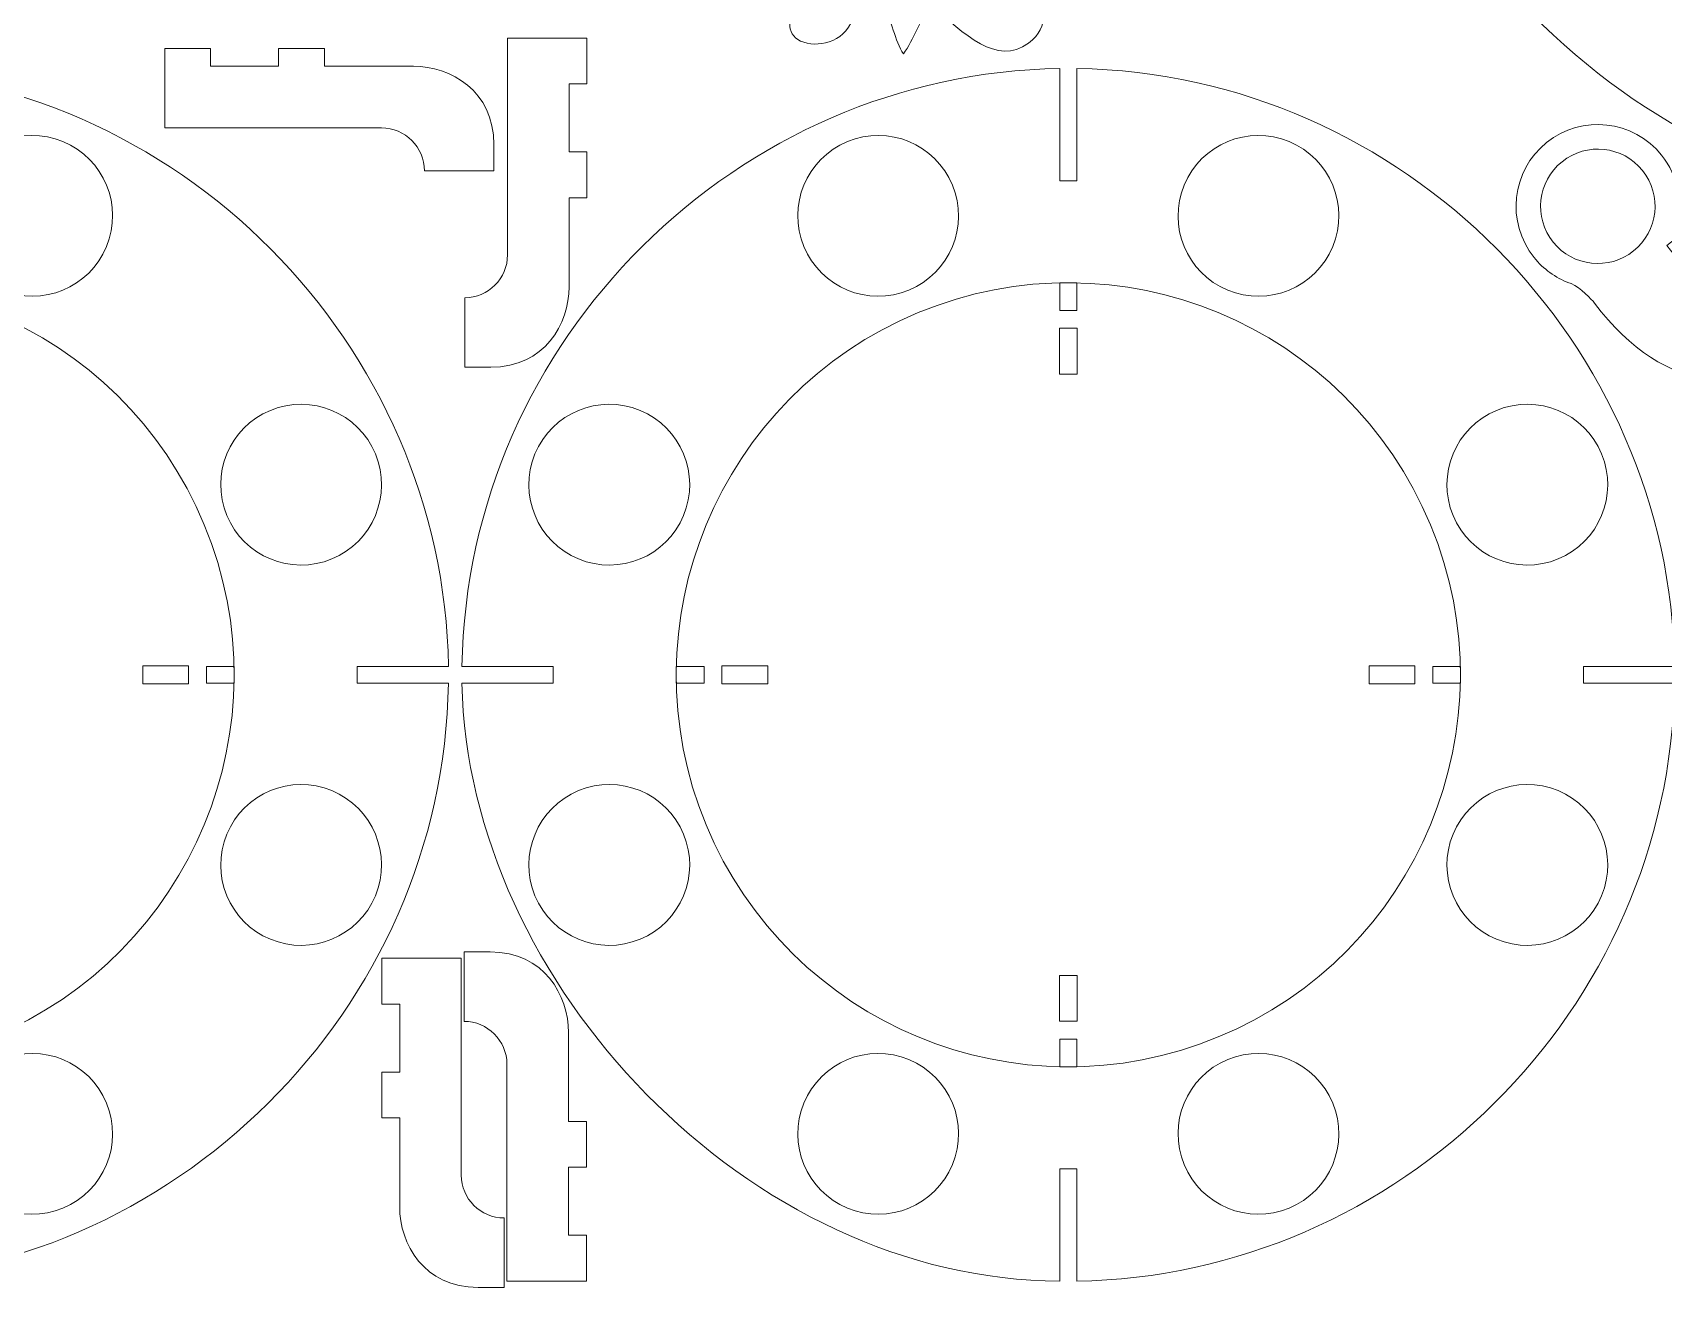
# Model space of a CAD drawing. Header units: centimetres. Extents: x -157 to -41, y -54 to 49.
# Drawn here: x -128.88 to -93.25, y -13.52 to 13.9 of the extents above; entities that cross this region are included whole.
import ezdxf

# ---------------------------------------------------------------- set-up
doc = ezdxf.new("R2010")
doc.units = ezdxf.units.CM
doc.header["$MEASUREMENT"] = 0
doc.layers.add('layer 1', color=7, linetype='Continuous')

msp = doc.modelspace()

# ---------------------------------------------------------------- linework, layer by layer
at = {"layer": 'layer 1', "color": 250, "lineweight": 9}
for points in [[(-126.47564, -0.32541), (-125.47566, -0.32541), (-125.47566, 0.06457), (-126.47564, 0.06457), (-126.47564, -0.32541)], [(-113.82318, -0.32541), (-112.8232, -0.32541), (-112.8232, 0.06457), (-113.82318, 0.06457), (-113.82318, -0.32541)], [(-99.6822, -0.32541), (-98.68222, -0.32541), (-98.68222, 0.06457), (-99.6822, 0.06457), (-99.6822, -0.32541)]]:
    msp.add_lwpolyline(points, close=True, dxfattribs=at)
for points, knots in [([(-87.09066, 36.71948), (-87.09066, 36.71948), (-87.09066, 34.26452), (-87.09066, 34.26452), (-87.09066, 34.26452), (-87.09066, 34.26452), (-86.72065, 34.26452), (-86.72065, 34.26452), (-86.72065, 34.26452), (-86.72065, 34.26452), (-86.72065, 36.71883), (-86.72065, 36.71883), (-86.72065, 36.71883), (-79.56854, 36.60933), (-73.75759, 30.67832), (-73.65705, 23.65587), (-73.65705, 23.65587), (-73.65705, 23.65587), (-75.64841, 23.65587), (-75.64841, 23.65587), (-75.64841, 23.65587), (-75.64841, 23.65587), (-75.64841, 23.28587), (-75.64841, 23.28587), (-75.64841, 23.28587), (-75.64841, 23.28587), (-73.6577, 23.28587), (-73.6577, 23.28587), (-73.6577, 23.28587), (-73.7672, 16.13413), (-79.69826, 10.32241), (-86.72066, 10.22226), (-86.72066, 10.22226), (-86.72066, 10.22226), (-86.72066, 12.67722), (-86.72066, 12.67722), (-86.72066, 12.67722), (-86.72066, 12.67722), (-87.09066, 12.67722), (-87.09066, 12.67722), (-87.09066, 12.67722), (-87.09066, 12.67722), (-87.09066, 10.22291), (-87.09066, 10.22291), (-87.09066, 10.22291), (-93.87503, 10.23972), (-100.02783, 16.72707), (-100.15427, 23.28587), (-100.15427, 23.28587), (-100.15427, 23.28587), (-98.16291, 23.28587), (-98.16291, 23.28587), (-98.16291, 23.28587), (-98.16291, 23.28587), (-98.16291, 23.65587), (-98.16291, 23.65587), (-98.16291, 23.65587), (-98.16291, 23.65587), (-100.15362, 23.65587), (-100.15362, 23.65587), (-100.15362, 23.65587), (-100.04407, 30.80987), (-94.11743, 36.61888), (-87.09066, 36.71948)], [0, 0, 0, 0, 0.05882353, 0.05882353, 0.05882353, 0.05882353, 0.11764706, 0.11764706, 0.11764706, 0.11764706, 0.17647059, 0.17647059, 0.17647059, 0.17647059, 0.23529412, 0.23529412, 0.23529412, 0.23529412, 0.29411765, 0.29411765, 0.29411765, 0.29411765, 0.35294118, 0.35294118, 0.35294118, 0.35294118, 0.41176471, 0.41176471, 0.41176471, 0.41176471, 0.47058824, 0.47058824, 0.47058824, 0.47058824, 0.52941176, 0.52941176, 0.52941176, 0.52941176, 0.58823529, 0.58823529, 0.58823529, 0.58823529, 0.64705882, 0.64705882, 0.64705882, 0.64705882, 0.70588235, 0.70588235, 0.70588235, 0.70588235, 0.76470588, 0.76470588, 0.76470588, 0.76470588, 0.82352941, 0.82352941, 0.82352941, 0.82352941, 0.88235294, 0.88235294, 0.88235294, 0.88235294, 1, 1, 1, 1]), ([(-90.18371, 31.38478), (-85.81372, 33.19489), (-80.80187, 31.1189), (-78.99175, 26.74892), (-78.99175, 26.74892), (-77.18164, 22.37893), (-79.25763, 17.36708), (-83.62761, 15.55696), (-83.62761, 15.55696), (-87.9976, 13.74685), (-93.00945, 15.82284), (-94.81957, 20.19282), (-94.81957, 20.19282), (-96.62968, 24.56281), (-94.55369, 29.57466), (-90.18371, 31.38478)], [0, 0, 0, 0, 0.2, 0.2, 0.2, 0.2, 0.4, 0.4, 0.4, 0.4, 0.6, 0.6, 0.6, 0.6, 1, 1, 1, 1]), ([(-101.80788, 16.16939), (-103.31834, 14.45494), (-104.94768, 14.34762), (-106.88786, 14.83521), (-106.88786, 14.83521), (-106.8138, 14.53317), (-106.62223, 14.03923), (-107.12478, 13.67207), (-107.12478, 13.67207), (-107.81479, 13.1679), (-108.52648, 13.8635), (-109.2596, 14.51794), (-109.2596, 14.51794), (-109.46096, 14.20913), (-109.65232, 13.74419), (-109.85373, 13.43539), (-109.85373, 13.43539), (-110.0602, 13.71735), (-110.08005, 14.20832), (-110.34716, 14.43738), (-110.34716, 14.43738), (-110.53508, 14.43742), (-110.72305, 14.43742), (-110.91107, 14.43738), (-110.91107, 14.43738), (-111.00709, 13.76121), (-111.55872, 13.5904), (-111.95834, 13.67207), (-111.95834, 13.67207), (-112.40106, 13.76257), (-112.40958, 14.15199), (-112.24028, 14.43738), (-112.24028, 14.43738), (-112.73432, 14.9141), (-113.00968, 15.36061), (-112.80419, 15.51486), (-112.80419, 15.51486), (-112.69149, 15.54139), (-112.57881, 15.41681), (-112.46618, 15.52394), (-112.46618, 15.52394), (-113.10925, 16.26076), (-113.0487, 17.00174), (-112.66795, 17.09038), (-112.66795, 17.09038), (-112.53842, 17.1205), (-112.42799, 17.05286), (-112.28461, 16.85363), (-112.28461, 16.85363), (-112.42625, 17.53552), (-112.49154, 17.89884), (-112.00213, 17.51849), (-112.00213, 17.51849), (-111.92587, 17.95718), (-111.8032, 18.25016), (-111.4574, 17.84083), (-111.4574, 17.84083), (-111.16538, 18.12679), (-110.89844, 18.22005), (-110.7008, 17.78041), (-110.7008, 17.78041), (-110.37543, 18.1414), (-109.93659, 18.3428), (-109.24813, 18.19342), (-109.24813, 18.19342), (-109.50829, 19.09651), (-109.31741, 19.50651), (-108.58233, 19.32166), (-108.58233, 19.32166), (-109.92198, 21.28931), (-109.67356, 22.85071), (-108.70341, 24.22747), (-108.70341, 24.22747), (-110.19544, 24.70362), (-111.56929, 25.23467), (-111.54822, 26.41345), (-111.54822, 26.41345), (-111.50246, 27.29701), (-110.75825, 27.07452), (-110.05517, 26.91714), (-110.05517, 26.91714), (-109.49652, 27.97617), (-108.68281, 28.11052), (-107.6946, 27.61222), (-107.6946, 27.61222), (-106.95805, 28.49512), (-106.14768, 27.97469), (-105.30375, 26.81641), (-105.30375, 26.81641), (-105.16557, 27.41383), (-104.8221, 27.48264), (-104.40593, 26.91714), (-104.40593, 26.91714), (-103.73046, 25.99923), (-102.86204, 25.21807), (-101.80325, 24.59015), (-101.80325, 24.59015), (-101.80325, 24.59015), (-101.8037, 23.7726), (-101.8037, 23.7726), (-101.8037, 23.7726), (-101.8037, 23.7726), (-101.41715, 23.7726), (-101.41715, 23.7726), (-101.41715, 23.7726), (-101.41715, 23.7726), (-101.41715, 23.0726), (-101.41715, 23.0726), (-101.41715, 23.0726), (-101.41715, 23.0726), (-101.80408, 23.0726), (-101.80408, 23.0726), (-101.80408, 23.0726), (-101.80408, 23.0726), (-101.80526, 20.93215), (-101.80526, 20.93215), (-101.80526, 20.93215), (-101.80526, 20.93215), (-101.41715, 20.93215), (-101.41715, 20.93215), (-101.41715, 20.93215), (-101.41715, 20.93215), (-101.41715, 19.93215), (-101.41715, 19.93215), (-101.41715, 19.93215), (-101.41715, 19.93215), (-101.80581, 19.93215), (-101.80581, 19.93215), (-101.80581, 19.93215), (-101.80581, 19.93215), (-101.80701, 17.7552), (-101.80701, 17.7552), (-101.80701, 17.7552), (-101.80701, 17.7552), (-101.41715, 17.7552), (-101.41715, 17.7552), (-101.41715, 17.7552), (-101.41715, 17.7552), (-101.41715, 17.0552), (-101.41715, 17.0552), (-101.41715, 17.0552), (-101.41715, 17.0552), (-101.80739, 17.0552), (-101.80739, 17.0552), (-101.80739, 17.0552), (-101.80739, 17.0552), (-101.80788, 16.16939), (-101.80788, 16.16939)], [0, 0, 0, 0, 0.02631579, 0.02631579, 0.02631579, 0.02631579, 0.05263158, 0.05263158, 0.05263158, 0.05263158, 0.07894737, 0.07894737, 0.07894737, 0.07894737, 0.10526316, 0.10526316, 0.10526316, 0.10526316, 0.13157895, 0.13157895, 0.13157895, 0.13157895, 0.15789474, 0.15789474, 0.15789474, 0.15789474, 0.18421053, 0.18421053, 0.18421053, 0.18421053, 0.21052632, 0.21052632, 0.21052632, 0.21052632, 0.23684211, 0.23684211, 0.23684211, 0.23684211, 0.26315789, 0.26315789, 0.26315789, 0.26315789, 0.28947368, 0.28947368, 0.28947368, 0.28947368, 0.31578947, 0.31578947, 0.31578947, 0.31578947, 0.34210526, 0.34210526, 0.34210526, 0.34210526, 0.36842105, 0.36842105, 0.36842105, 0.36842105, 0.39473684, 0.39473684, 0.39473684, 0.39473684, 0.42105263, 0.42105263, 0.42105263, 0.42105263, 0.44736842, 0.44736842, 0.44736842, 0.44736842, 0.47368421, 0.47368421, 0.47368421, 0.47368421, 0.5, 0.5, 0.5, 0.5, 0.52631579, 0.52631579, 0.52631579, 0.52631579, 0.55263158, 0.55263158, 0.55263158, 0.55263158, 0.57894737, 0.57894737, 0.57894737, 0.57894737, 0.60526316, 0.60526316, 0.60526316, 0.60526316, 0.63157895, 0.63157895, 0.63157895, 0.63157895, 0.65789474, 0.65789474, 0.65789474, 0.65789474, 0.68421053, 0.68421053, 0.68421053, 0.68421053, 0.71052632, 0.71052632, 0.71052632, 0.71052632, 0.73684211, 0.73684211, 0.73684211, 0.73684211, 0.76315789, 0.76315789, 0.76315789, 0.76315789, 0.78947368, 0.78947368, 0.78947368, 0.78947368, 0.81578947, 0.81578947, 0.81578947, 0.81578947, 0.84210526, 0.84210526, 0.84210526, 0.84210526, 0.86842105, 0.86842105, 0.86842105, 0.86842105, 0.89473684, 0.89473684, 0.89473684, 0.89473684, 0.92105263, 0.92105263, 0.92105263, 0.92105263, 0.94736842, 0.94736842, 0.94736842, 0.94736842, 1, 1, 1, 1]), ([(-120.56518, 13.16706), (-120.56518, 13.16706), (-122.50974, 13.16706), (-122.50974, 13.16706), (-122.50974, 13.16706), (-122.50974, 13.16706), (-122.50974, 13.55706), (-122.50974, 13.55706), (-122.50974, 13.55706), (-122.50974, 13.55706), (-123.50974, 13.55706), (-123.50974, 13.55706), (-123.50974, 13.55706), (-123.50974, 13.55706), (-123.50974, 13.16706), (-123.50974, 13.16706), (-123.50974, 13.16706), (-123.50974, 13.16706), (-124.99698, 13.16706), (-124.99698, 13.16706), (-124.99698, 13.16706), (-124.99698, 13.16706), (-124.99698, 13.55706), (-124.99698, 13.55706), (-124.99698, 13.55706), (-124.99698, 13.55706), (-125.99698, 13.55706), (-125.99698, 13.55706), (-125.99698, 13.55706), (-125.99698, 13.55706), (-125.99698, 13.16706), (-125.99698, 13.16706), (-125.99698, 13.16706), (-125.99698, 13.16706), (-125.99698, 11.82116), (-125.99698, 11.82116), (-125.99698, 11.82116), (-125.99698, 11.82116), (-121.25939, 11.82116), (-121.25939, 11.82116), (-121.25939, 11.82116), (-120.74419, 11.82116), (-120.32265, 11.39965), (-120.32265, 10.88442), (-120.32265, 10.88442), (-120.32265, 10.88442), (-119.94666, 10.88442), (-119.94666, 10.88442), (-119.94666, 10.88442), (-119.94666, 10.88442), (-118.80534, 10.88442), (-118.80534, 10.88442), (-118.80534, 10.88442), (-118.80534, 10.88442), (-118.80534, 11.45508), (-118.80534, 11.45508), (-118.80534, 11.45508), (-118.80534, 12.63553), (-119.75321, 13.16706), (-120.56518, 13.16706)], [0, 0, 0, 0, 0.0625, 0.0625, 0.0625, 0.0625, 0.125, 0.125, 0.125, 0.125, 0.1875, 0.1875, 0.1875, 0.1875, 0.25, 0.25, 0.25, 0.25, 0.3125, 0.3125, 0.3125, 0.3125, 0.375, 0.375, 0.375, 0.375, 0.4375, 0.4375, 0.4375, 0.4375, 0.5, 0.5, 0.5, 0.5, 0.5625, 0.5625, 0.5625, 0.5625, 0.625, 0.625, 0.625, 0.625, 0.6875, 0.6875, 0.6875, 0.6875, 0.75, 0.75, 0.75, 0.75, 0.8125, 0.8125, 0.8125, 0.8125, 0.875, 0.875, 0.875, 0.875, 1, 1, 1, 1]), ([(-117.16098, 8.3504), (-117.16098, 8.3504), (-117.16098, 10.29496), (-117.16098, 10.29496), (-117.16098, 10.29496), (-117.16098, 10.29496), (-116.77098, 10.29496), (-116.77098, 10.29496), (-116.77098, 10.29496), (-116.77098, 10.29496), (-116.77098, 11.29496), (-116.77098, 11.29496), (-116.77098, 11.29496), (-116.77098, 11.29496), (-117.16098, 11.29496), (-117.16098, 11.29496), (-117.16098, 11.29496), (-117.16098, 11.29496), (-117.16098, 12.7822), (-117.16098, 12.7822), (-117.16098, 12.7822), (-117.16098, 12.7822), (-116.77098, 12.7822), (-116.77098, 12.7822), (-116.77098, 12.7822), (-116.77098, 12.7822), (-116.77098, 13.7822), (-116.77098, 13.7822), (-116.77098, 13.7822), (-116.77098, 13.7822), (-117.16098, 13.7822), (-117.16098, 13.7822), (-117.16098, 13.7822), (-117.16098, 13.7822), (-118.50688, 13.7822), (-118.50688, 13.7822), (-118.50688, 13.7822), (-118.50688, 13.7822), (-118.50688, 9.04461), (-118.50688, 9.04461), (-118.50688, 9.04461), (-118.50688, 8.52941), (-118.92839, 8.10787), (-119.44362, 8.10787), (-119.44362, 8.10787), (-119.44362, 8.10787), (-119.44362, 7.73188), (-119.44362, 7.73188), (-119.44362, 7.73188), (-119.44362, 7.73188), (-119.44362, 6.59056), (-119.44362, 6.59056), (-119.44362, 6.59056), (-119.44362, 6.59056), (-118.87296, 6.59056), (-118.87296, 6.59056), (-118.87296, 6.59056), (-117.69251, 6.59056), (-117.16098, 7.53843), (-117.16098, 8.3504)], [0, 0, 0, 0, 0.0625, 0.0625, 0.0625, 0.0625, 0.125, 0.125, 0.125, 0.125, 0.1875, 0.1875, 0.1875, 0.1875, 0.25, 0.25, 0.25, 0.25, 0.3125, 0.3125, 0.3125, 0.3125, 0.375, 0.375, 0.375, 0.375, 0.4375, 0.4375, 0.4375, 0.4375, 0.5, 0.5, 0.5, 0.5, 0.5625, 0.5625, 0.5625, 0.5625, 0.625, 0.625, 0.625, 0.625, 0.6875, 0.6875, 0.6875, 0.6875, 0.75, 0.75, 0.75, 0.75, 0.8125, 0.8125, 0.8125, 0.8125, 0.875, 0.875, 0.875, 0.875, 1, 1, 1, 1]), ([(-133.23264, 13.11818), (-133.23264, 13.11818), (-133.23264, 10.66322), (-133.23264, 10.66322), (-133.23264, 10.66322), (-133.23264, 10.66322), (-132.86263, 10.66322), (-132.86263, 10.66322), (-132.86263, 10.66322), (-132.86263, 10.66322), (-132.86263, 13.11753), (-132.86263, 13.11753), (-132.86263, 13.11753), (-125.71052, 13.00803), (-119.89957, 7.07702), (-119.79903, 0.05457), (-119.79903, 0.05457), (-119.79903, 0.05457), (-121.79039, 0.05457), (-121.79039, 0.05457), (-121.79039, 0.05457), (-121.79039, 0.05457), (-121.79039, -0.31543), (-121.79039, -0.31543), (-121.79039, -0.31543), (-121.79039, -0.31543), (-119.79968, -0.31543), (-119.79968, -0.31543), (-119.79968, -0.31543), (-119.90918, -7.46717), (-125.84024, -13.27889), (-132.86264, -13.37904), (-132.86264, -13.37904), (-132.86264, -13.37904), (-132.86264, -10.92408), (-132.86264, -10.92408), (-132.86264, -10.92408), (-132.86264, -10.92408), (-133.23264, -10.92408), (-133.23264, -10.92408), (-133.23264, -10.92408), (-133.23264, -10.92408), (-133.23264, -13.37839), (-133.23264, -13.37839), (-133.23264, -13.37839), (-140.01701, -13.36158), (-146.16981, -6.87423), (-146.29625, -0.31543), (-146.29625, -0.31543), (-146.29625, -0.31543), (-144.30489, -0.31543), (-144.30489, -0.31543), (-144.30489, -0.31543), (-144.30489, -0.31543), (-144.30489, 0.05457), (-144.30489, 0.05457), (-144.30489, 0.05457), (-144.30489, 0.05457), (-146.2956, 0.05457), (-146.2956, 0.05457), (-146.2956, 0.05457), (-146.18605, 7.20857), (-140.25941, 13.01758), (-133.23264, 13.11818)], [0, 0, 0, 0, 0.05882353, 0.05882353, 0.05882353, 0.05882353, 0.11764706, 0.11764706, 0.11764706, 0.11764706, 0.17647059, 0.17647059, 0.17647059, 0.17647059, 0.23529412, 0.23529412, 0.23529412, 0.23529412, 0.29411765, 0.29411765, 0.29411765, 0.29411765, 0.35294118, 0.35294118, 0.35294118, 0.35294118, 0.41176471, 0.41176471, 0.41176471, 0.41176471, 0.47058824, 0.47058824, 0.47058824, 0.47058824, 0.52941176, 0.52941176, 0.52941176, 0.52941176, 0.58823529, 0.58823529, 0.58823529, 0.58823529, 0.64705882, 0.64705882, 0.64705882, 0.64705882, 0.70588235, 0.70588235, 0.70588235, 0.70588235, 0.76470588, 0.76470588, 0.76470588, 0.76470588, 0.82352941, 0.82352941, 0.82352941, 0.82352941, 0.88235294, 0.88235294, 0.88235294, 0.88235294, 1, 1, 1, 1]), ([(-106.4392, 13.11818), (-106.4392, 13.11818), (-106.4392, 10.66322), (-106.4392, 10.66322), (-106.4392, 10.66322), (-106.4392, 10.66322), (-106.06919, 10.66322), (-106.06919, 10.66322), (-106.06919, 10.66322), (-106.06919, 10.66322), (-106.06919, 13.11753), (-106.06919, 13.11753), (-106.06919, 13.11753), (-98.91708, 13.00803), (-93.10613, 7.07702), (-93.00559, 0.05457), (-93.00559, 0.05457), (-93.00559, 0.05457), (-94.99695, 0.05457), (-94.99695, 0.05457), (-94.99695, 0.05457), (-94.99695, 0.05457), (-94.99695, -0.31543), (-94.99695, -0.31543), (-94.99695, -0.31543), (-94.99695, -0.31543), (-93.00624, -0.31543), (-93.00624, -0.31543), (-93.00624, -0.31543), (-93.11574, -7.46717), (-99.0468, -13.27889), (-106.0692, -13.37904), (-106.0692, -13.37904), (-106.0692, -13.37904), (-106.0692, -10.92408), (-106.0692, -10.92408), (-106.0692, -10.92408), (-106.0692, -10.92408), (-106.4392, -10.92408), (-106.4392, -10.92408), (-106.4392, -10.92408), (-106.4392, -10.92408), (-106.4392, -13.37839), (-106.4392, -13.37839), (-106.4392, -13.37839), (-113.22357, -13.36158), (-119.37637, -6.87423), (-119.50281, -0.31543), (-119.50281, -0.31543), (-119.50281, -0.31543), (-117.51145, -0.31543), (-117.51145, -0.31543), (-117.51145, -0.31543), (-117.51145, -0.31543), (-117.51145, 0.05457), (-117.51145, 0.05457), (-117.51145, 0.05457), (-117.51145, 0.05457), (-119.50216, 0.05457), (-119.50216, 0.05457), (-119.50216, 0.05457), (-119.39261, 7.20857), (-113.46597, 13.01758), (-106.4392, 13.11818)], [0, 0, 0, 0, 0.05882353, 0.05882353, 0.05882353, 0.05882353, 0.11764706, 0.11764706, 0.11764706, 0.11764706, 0.17647059, 0.17647059, 0.17647059, 0.17647059, 0.23529412, 0.23529412, 0.23529412, 0.23529412, 0.29411765, 0.29411765, 0.29411765, 0.29411765, 0.35294118, 0.35294118, 0.35294118, 0.35294118, 0.41176471, 0.41176471, 0.41176471, 0.41176471, 0.47058824, 0.47058824, 0.47058824, 0.47058824, 0.52941176, 0.52941176, 0.52941176, 0.52941176, 0.58823529, 0.58823529, 0.58823529, 0.58823529, 0.64705882, 0.64705882, 0.64705882, 0.64705882, 0.70588235, 0.70588235, 0.70588235, 0.70588235, 0.76470588, 0.76470588, 0.76470588, 0.76470588, 0.82352941, 0.82352941, 0.82352941, 0.82352941, 0.88235294, 0.88235294, 0.88235294, 0.88235294, 1, 1, 1, 1]), ([(-92.95239, 9.66724), (-92.95239, 9.66724), (-92.83616, 9.52227), (-92.83616, 9.52227), (-92.83616, 9.52227), (-92.83616, 9.52227), (-93.17905, 9.24736), (-93.17905, 9.24736), (-93.17905, 9.24736), (-93.17905, 9.24736), (-92.93372, 8.94418), (-92.93372, 8.94418), (-92.93372, 8.94418), (-92.93372, 8.94418), (-91.96414, 9.72108), (-91.96414, 9.72108), (-91.96414, 9.72108), (-91.17822, 9.92523), (-89.7917, 10.05153), (-88.68855, 8.8795), (-88.68855, 8.8795), (-88.68855, 8.8795), (-88.43834, 8.56742), (-88.43834, 8.56742), (-88.43834, 8.56742), (-88.43834, 8.56742), (-88.14915, 8.79928), (-88.14915, 8.79928), (-88.14915, 8.79928), (-88.14915, 8.79928), (-88.39311, 9.10356), (-88.39311, 9.10356), (-88.39311, 9.10356), (-88.39311, 9.10356), (-87.5817, 9.75411), (-87.5817, 9.75411), (-87.5817, 9.75411), (-87.5817, 9.75411), (-87.33774, 9.44983), (-87.33774, 9.44983), (-87.33774, 9.44983), (-87.33774, 9.44983), (-87.08633, 9.6514), (-87.08633, 9.6514), (-87.08633, 9.6514), (-86.46482, 8.9738), (-86.46857, 6.93341), (-87.91451, 5.74039), (-87.91451, 5.74039), (-88.34044, 5.38896), (-88.97483, 5.46424), (-89.32024, 5.89506), (-89.32024, 5.89506), (-89.66565, 6.32588), (-89.5964, 6.95537), (-89.16557, 7.30079), (-89.16557, 7.30079), (-91.47038, 5.89313), (-93.15338, 5.90791), (-94.75872, 7.9932), (-94.75872, 7.9932), (-94.81856, 8.07448), (-95.06005, 8.32901), (-95.26319, 8.4168), (-95.26319, 8.4168), (-95.28125, 8.42296), (-95.2992, 8.42947), (-95.31706, 8.43622), (-95.31706, 8.43622), (-95.31706, 8.43622), (-95.31828, 8.43657), (-95.31828, 8.43657), (-95.31828, 8.43657), (-95.31828, 8.43657), (-95.31842, 8.43673), (-95.31842, 8.43673), (-95.31842, 8.43673), (-95.60704, 8.54599), (-95.87116, 8.73134), (-96.07813, 8.98949), (-96.07813, 8.98949), (-96.69531, 9.75927), (-96.57155, 10.88405), (-95.80176, 11.50123), (-95.80176, 11.50123), (-95.03198, 12.11841), (-93.9072, 11.99465), (-93.29002, 11.22487), (-93.29002, 11.22487), (-92.92552, 10.77023), (-92.81957, 10.19181), (-92.95239, 9.66724)], [0, 0, 0, 0, 0.04166667, 0.04166667, 0.04166667, 0.04166667, 0.08333333, 0.08333333, 0.08333333, 0.08333333, 0.125, 0.125, 0.125, 0.125, 0.16666667, 0.16666667, 0.16666667, 0.16666667, 0.20833333, 0.20833333, 0.20833333, 0.20833333, 0.25, 0.25, 0.25, 0.25, 0.29166667, 0.29166667, 0.29166667, 0.29166667, 0.33333333, 0.33333333, 0.33333333, 0.33333333, 0.375, 0.375, 0.375, 0.375, 0.41666667, 0.41666667, 0.41666667, 0.41666667, 0.45833333, 0.45833333, 0.45833333, 0.45833333, 0.5, 0.5, 0.5, 0.5, 0.54166667, 0.54166667, 0.54166667, 0.54166667, 0.58333333, 0.58333333, 0.58333333, 0.58333333, 0.625, 0.625, 0.625, 0.625, 0.66666667, 0.66666667, 0.66666667, 0.66666667, 0.70833333, 0.70833333, 0.70833333, 0.70833333, 0.75, 0.75, 0.75, 0.75, 0.79166667, 0.79166667, 0.79166667, 0.79166667, 0.83333333, 0.83333333, 0.83333333, 0.83333333, 0.875, 0.875, 0.875, 0.875, 0.91666667, 0.91666667, 0.91666667, 0.91666667, 1, 1, 1, 1]), ([(-128.22085, 11.52249), (-127.32462, 11.15126), (-126.89886, 10.12338), (-127.27009, 9.22716), (-127.27009, 9.22716), (-127.64132, 8.33094), (-128.66918, 7.90519), (-129.56541, 8.27641), (-129.56541, 8.27641), (-130.46163, 8.64764), (-130.88739, 9.67551), (-130.51616, 10.57173), (-130.51616, 10.57173), (-130.14494, 11.46796), (-129.11707, 11.89372), (-128.22085, 11.52249)], [0, 0, 0, 0, 0.2, 0.2, 0.2, 0.2, 0.4, 0.4, 0.4, 0.4, 0.6, 0.6, 0.6, 0.6, 1, 1, 1, 1]), ([(-111.08099, 11.52248), (-110.18477, 11.89371), (-109.1569, 11.46796), (-108.78568, 10.57173), (-108.78568, 10.57173), (-108.41445, 9.67551), (-108.84021, 8.64764), (-109.73643, 8.27641), (-109.73643, 8.27641), (-110.63266, 7.90519), (-111.66052, 8.33094), (-112.03175, 9.22716), (-112.03175, 9.22716), (-112.40297, 10.12339), (-111.97722, 11.15125), (-111.08099, 11.52248)], [0, 0, 0, 0, 0.2, 0.2, 0.2, 0.2, 0.4, 0.4, 0.4, 0.4, 0.6, 0.6, 0.6, 0.6, 1, 1, 1, 1]), ([(-101.42741, 11.52249), (-100.53118, 11.15126), (-100.10542, 10.12338), (-100.47665, 9.22716), (-100.47665, 9.22716), (-100.84788, 8.33094), (-101.87574, 7.90519), (-102.77197, 8.27641), (-102.77197, 8.27641), (-103.66819, 8.64764), (-104.09395, 9.67551), (-103.72272, 10.57173), (-103.72272, 10.57173), (-103.3515, 11.46796), (-102.32363, 11.89372), (-101.42741, 11.52249)], [0, 0, 0, 0, 0.2, 0.2, 0.2, 0.2, 0.4, 0.4, 0.4, 0.4, 0.6, 0.6, 0.6, 0.6, 1, 1, 1, 1]), ([(-95.46599, 11.08243), (-94.92746, 11.51419), (-94.14059, 11.42761), (-93.70882, 10.88909), (-93.70882, 10.88909), (-93.27706, 10.35056), (-93.36364, 9.56369), (-93.90216, 9.13193), (-93.90216, 9.13193), (-94.44069, 8.70016), (-95.22756, 8.78674), (-95.65933, 9.32527), (-95.65933, 9.32527), (-96.09109, 9.86379), (-96.00451, 10.65066), (-95.46599, 11.08243)], [0, 0, 0, 0, 0.2, 0.2, 0.2, 0.2, 0.4, 0.4, 0.4, 0.4, 0.6, 0.6, 0.6, 0.6, 1, 1, 1, 1]), ([(-136.32569, 7.78348), (-131.9557, 9.59359), (-126.94385, 7.5176), (-125.13373, 3.14762), (-125.13373, 3.14762), (-123.32362, -1.22237), (-125.39961, -6.23422), (-129.76959, -8.04434), (-129.76959, -8.04434), (-134.13958, -9.85445), (-139.15143, -7.77846), (-140.96155, -3.40848), (-140.96155, -3.40848), (-142.77166, 0.96151), (-140.69567, 5.97336), (-136.32569, 7.78348)], [0, 0, 0, 0, 0.2, 0.2, 0.2, 0.2, 0.4, 0.4, 0.4, 0.4, 0.6, 0.6, 0.6, 0.6, 1, 1, 1, 1]), ([(-109.53225, 7.78348), (-105.16226, 9.59359), (-100.15041, 7.5176), (-98.34029, 3.14762), (-98.34029, 3.14762), (-96.53018, -1.22237), (-98.60617, -6.23422), (-102.97615, -8.04434), (-102.97615, -8.04434), (-107.34614, -9.85445), (-112.35799, -7.77846), (-114.16811, -3.40848), (-114.16811, -3.40848), (-115.97822, 0.96151), (-113.90223, 5.97336), (-109.53225, 7.78348)], [0, 0, 0, 0, 0.2, 0.2, 0.2, 0.2, 0.4, 0.4, 0.4, 0.4, 0.6, 0.6, 0.6, 0.6, 1, 1, 1, 1]), ([(-106.4392, 8.43757), (-106.4392, 8.43757), (-106.4392, 7.83221), (-106.4392, 7.83221), (-106.4392, 7.83221), (-106.4392, 7.83221), (-106.0692, 7.83221), (-106.0692, 7.83221), (-106.0692, 7.83221), (-106.0692, 7.83221), (-106.0692, 8.43757), (-106.0692, 8.43757), (-106.0692, 8.43757), (-106.0692, 8.43757), (-106.4392, 8.43757), (-106.4392, 8.43757)], [0, 0, 0, 0, 0.2, 0.2, 0.2, 0.2, 0.4, 0.4, 0.4, 0.4, 0.6, 0.6, 0.6, 0.6, 1, 1, 1, 1]), ([(-106.4492, 7.44155), (-106.4492, 7.44155), (-106.4492, 6.44155), (-106.4492, 6.44155), (-106.4492, 6.44155), (-106.4492, 6.44155), (-106.0592, 6.44155), (-106.0592, 6.44155), (-106.0592, 6.44155), (-106.0592, 6.44155), (-106.0592, 7.44155), (-106.0592, 7.44155), (-106.0592, 7.44155), (-106.0592, 7.44155), (-106.4492, 7.44155), (-106.4492, 7.44155)], [0, 0, 0, 0, 0.2, 0.2, 0.2, 0.2, 0.4, 0.4, 0.4, 0.4, 0.6, 0.6, 0.6, 0.6, 1, 1, 1, 1]), ([(-121.39473, 4.69636), (-121.0235, 3.80014), (-121.44925, 2.77227), (-122.34548, 2.40105), (-122.34548, 2.40105), (-123.2417, 2.02982), (-124.26957, 2.45558), (-124.6408, 3.3518), (-124.6408, 3.3518), (-125.01202, 4.24803), (-124.58627, 5.27589), (-123.69005, 5.64712), (-123.69005, 5.64712), (-122.79382, 6.01834), (-121.76596, 5.59259), (-121.39473, 4.69636)], [0, 0, 0, 0, 0.2, 0.2, 0.2, 0.2, 0.4, 0.4, 0.4, 0.4, 0.6, 0.6, 0.6, 0.6, 1, 1, 1, 1]), ([(-117.90712, 4.69636), (-117.53589, 5.59259), (-116.50801, 6.01835), (-115.61179, 5.64712), (-115.61179, 5.64712), (-114.71557, 5.27589), (-114.28982, 4.24803), (-114.66104, 3.3518), (-114.66104, 3.3518), (-115.03227, 2.45558), (-116.06014, 2.02982), (-116.95636, 2.40105), (-116.95636, 2.40105), (-117.85259, 2.77227), (-118.27835, 3.80014), (-117.90712, 4.69636)], [0, 0, 0, 0, 0.2, 0.2, 0.2, 0.2, 0.4, 0.4, 0.4, 0.4, 0.6, 0.6, 0.6, 0.6, 1, 1, 1, 1]), ([(-94.60129, 4.69636), (-94.23006, 3.80014), (-94.65581, 2.77227), (-95.55204, 2.40105), (-95.55204, 2.40105), (-96.44826, 2.02982), (-97.47613, 2.45558), (-97.84736, 3.3518), (-97.84736, 3.3518), (-98.21858, 4.24803), (-97.79283, 5.27589), (-96.89661, 5.64712), (-96.89661, 5.64712), (-96.00038, 6.01834), (-94.97252, 5.59259), (-94.60129, 4.69636)], [0, 0, 0, 0, 0.2, 0.2, 0.2, 0.2, 0.4, 0.4, 0.4, 0.4, 0.6, 0.6, 0.6, 0.6, 1, 1, 1, 1]), ([(-124.47964, 0.05457), (-124.47964, 0.05457), (-125.085, 0.05457), (-125.085, 0.05457), (-125.085, 0.05457), (-125.085, 0.05457), (-125.085, -0.31543), (-125.085, -0.31543), (-125.085, -0.31543), (-125.085, -0.31543), (-124.47964, -0.31543), (-124.47964, -0.31543), (-124.47964, -0.31543), (-124.47964, -0.31543), (-124.47964, 0.05457), (-124.47964, 0.05457)], [0, 0, 0, 0, 0.2, 0.2, 0.2, 0.2, 0.4, 0.4, 0.4, 0.4, 0.6, 0.6, 0.6, 0.6, 1, 1, 1, 1]), ([(-114.8192, 0.05458), (-114.8192, 0.05458), (-114.21384, 0.05458), (-114.21384, 0.05458), (-114.21384, 0.05458), (-114.21384, 0.05458), (-114.21384, -0.31544), (-114.21384, -0.31544), (-114.21384, -0.31544), (-114.21384, -0.31544), (-114.8192, -0.31544), (-114.8192, -0.31544), (-114.8192, -0.31544), (-114.8192, -0.31544), (-114.8192, 0.05458), (-114.8192, 0.05458)], [0, 0, 0, 0, 0.2, 0.2, 0.2, 0.2, 0.4, 0.4, 0.4, 0.4, 0.6, 0.6, 0.6, 0.6, 1, 1, 1, 1]), ([(-97.6862, 0.05457), (-97.6862, 0.05457), (-98.29156, 0.05457), (-98.29156, 0.05457), (-98.29156, 0.05457), (-98.29156, 0.05457), (-98.29156, -0.31543), (-98.29156, -0.31543), (-98.29156, -0.31543), (-98.29156, -0.31543), (-97.6862, -0.31543), (-97.6862, -0.31543), (-97.6862, -0.31543), (-97.6862, -0.31543), (-97.6862, 0.05457), (-97.6862, 0.05457)], [0, 0, 0, 0, 0.2, 0.2, 0.2, 0.2, 0.4, 0.4, 0.4, 0.4, 0.6, 0.6, 0.6, 0.6, 1, 1, 1, 1]), ([(-121.39472, -4.95722), (-121.76595, -5.85345), (-122.79383, -6.27921), (-123.69005, -5.90798), (-123.69005, -5.90798), (-124.58627, -5.53675), (-125.01202, -4.50889), (-124.6408, -3.61266), (-124.6408, -3.61266), (-124.26957, -2.71644), (-123.2417, -2.29068), (-122.34548, -2.66191), (-122.34548, -2.66191), (-121.44925, -3.03313), (-121.02349, -4.061), (-121.39472, -4.95722)], [0, 0, 0, 0, 0.2, 0.2, 0.2, 0.2, 0.4, 0.4, 0.4, 0.4, 0.6, 0.6, 0.6, 0.6, 1, 1, 1, 1]), ([(-117.90711, -4.95722), (-118.27834, -4.061), (-117.85259, -3.03313), (-116.95636, -2.66191), (-116.95636, -2.66191), (-116.06014, -2.29068), (-115.03227, -2.71644), (-114.66104, -3.61266), (-114.66104, -3.61266), (-114.28982, -4.50889), (-114.71557, -5.53675), (-115.61179, -5.90798), (-115.61179, -5.90798), (-116.50802, -6.2792), (-117.53588, -5.85345), (-117.90711, -4.95722)], [0, 0, 0, 0, 0.2, 0.2, 0.2, 0.2, 0.4, 0.4, 0.4, 0.4, 0.6, 0.6, 0.6, 0.6, 1, 1, 1, 1]), ([(-94.60128, -4.95722), (-94.97251, -5.85345), (-96.00039, -6.27921), (-96.89661, -5.90798), (-96.89661, -5.90798), (-97.79283, -5.53675), (-98.21858, -4.50889), (-97.84736, -3.61266), (-97.84736, -3.61266), (-97.47613, -2.71644), (-96.44826, -2.29068), (-95.55204, -2.66191), (-95.55204, -2.66191), (-94.65581, -3.03313), (-94.23005, -4.061), (-94.60128, -4.95722)], [0, 0, 0, 0, 0.2, 0.2, 0.2, 0.2, 0.4, 0.4, 0.4, 0.4, 0.6, 0.6, 0.6, 0.6, 1, 1, 1, 1]), ([(-120.86324, -11.75631), (-120.86324, -11.75631), (-120.86324, -9.81175), (-120.86324, -9.81175), (-120.86324, -9.81175), (-120.86324, -9.81175), (-121.25324, -9.81175), (-121.25324, -9.81175), (-121.25324, -9.81175), (-121.25324, -9.81175), (-121.25324, -8.81175), (-121.25324, -8.81175), (-121.25324, -8.81175), (-121.25324, -8.81175), (-120.86324, -8.81175), (-120.86324, -8.81175), (-120.86324, -8.81175), (-120.86324, -8.81175), (-120.86324, -7.32451), (-120.86324, -7.32451), (-120.86324, -7.32451), (-120.86324, -7.32451), (-121.25324, -7.32451), (-121.25324, -7.32451), (-121.25324, -7.32451), (-121.25324, -7.32451), (-121.25324, -6.32451), (-121.25324, -6.32451), (-121.25324, -6.32451), (-121.25324, -6.32451), (-120.86324, -6.32451), (-120.86324, -6.32451), (-120.86324, -6.32451), (-120.86324, -6.32451), (-119.51734, -6.32451), (-119.51734, -6.32451), (-119.51734, -6.32451), (-119.51734, -6.32451), (-119.51734, -11.0621), (-119.51734, -11.0621), (-119.51734, -11.0621), (-119.51734, -11.5773), (-119.09583, -11.99884), (-118.5806, -11.99884), (-118.5806, -11.99884), (-118.5806, -11.99884), (-118.5806, -12.37483), (-118.5806, -12.37483), (-118.5806, -12.37483), (-118.5806, -12.37483), (-118.5806, -13.51615), (-118.5806, -13.51615), (-118.5806, -13.51615), (-118.5806, -13.51615), (-119.15126, -13.51615), (-119.15126, -13.51615), (-119.15126, -13.51615), (-120.33171, -13.51615), (-120.86324, -12.56828), (-120.86324, -11.75631)], [0, 0, 0, 0, 0.0625, 0.0625, 0.0625, 0.0625, 0.125, 0.125, 0.125, 0.125, 0.1875, 0.1875, 0.1875, 0.1875, 0.25, 0.25, 0.25, 0.25, 0.3125, 0.3125, 0.3125, 0.3125, 0.375, 0.375, 0.375, 0.375, 0.4375, 0.4375, 0.4375, 0.4375, 0.5, 0.5, 0.5, 0.5, 0.5625, 0.5625, 0.5625, 0.5625, 0.625, 0.625, 0.625, 0.625, 0.6875, 0.6875, 0.6875, 0.6875, 0.75, 0.75, 0.75, 0.75, 0.8125, 0.8125, 0.8125, 0.8125, 0.875, 0.875, 0.875, 0.875, 1, 1, 1, 1]), ([(-117.17479, -7.94629), (-117.17479, -7.94629), (-117.17479, -9.89085), (-117.17479, -9.89085), (-117.17479, -9.89085), (-117.17479, -9.89085), (-116.78479, -9.89085), (-116.78479, -9.89085), (-116.78479, -9.89085), (-116.78479, -9.89085), (-116.78479, -10.89085), (-116.78479, -10.89085), (-116.78479, -10.89085), (-116.78479, -10.89085), (-117.17479, -10.89085), (-117.17479, -10.89085), (-117.17479, -10.89085), (-117.17479, -10.89085), (-117.17479, -12.37809), (-117.17479, -12.37809), (-117.17479, -12.37809), (-117.17479, -12.37809), (-116.78479, -12.37809), (-116.78479, -12.37809), (-116.78479, -12.37809), (-116.78479, -12.37809), (-116.78479, -13.37809), (-116.78479, -13.37809), (-116.78479, -13.37809), (-116.78479, -13.37809), (-117.17479, -13.37809), (-117.17479, -13.37809), (-117.17479, -13.37809), (-117.17479, -13.37809), (-118.52069, -13.37809), (-118.52069, -13.37809), (-118.52069, -13.37809), (-118.52069, -13.37809), (-118.52069, -8.6405), (-118.52069, -8.6405), (-118.52069, -8.6405), (-118.52069, -8.1253), (-118.9422, -7.70376), (-119.45743, -7.70376), (-119.45743, -7.70376), (-119.45743, -7.70376), (-119.45743, -7.32777), (-119.45743, -7.32777), (-119.45743, -7.32777), (-119.45743, -7.32777), (-119.45743, -6.18645), (-119.45743, -6.18645), (-119.45743, -6.18645), (-119.45743, -6.18645), (-118.88677, -6.18645), (-118.88677, -6.18645), (-118.88677, -6.18645), (-117.70632, -6.18645), (-117.17479, -7.13432), (-117.17479, -7.94629)], [0, 0, 0, 0, 0.0625, 0.0625, 0.0625, 0.0625, 0.125, 0.125, 0.125, 0.125, 0.1875, 0.1875, 0.1875, 0.1875, 0.25, 0.25, 0.25, 0.25, 0.3125, 0.3125, 0.3125, 0.3125, 0.375, 0.375, 0.375, 0.375, 0.4375, 0.4375, 0.4375, 0.4375, 0.5, 0.5, 0.5, 0.5, 0.5625, 0.5625, 0.5625, 0.5625, 0.625, 0.625, 0.625, 0.625, 0.6875, 0.6875, 0.6875, 0.6875, 0.75, 0.75, 0.75, 0.75, 0.8125, 0.8125, 0.8125, 0.8125, 0.875, 0.875, 0.875, 0.875, 1, 1, 1, 1]), ([(-106.4492, -7.69941), (-106.4492, -7.69941), (-106.4492, -6.69941), (-106.4492, -6.69941), (-106.4492, -6.69941), (-106.4492, -6.69941), (-106.0592, -6.69941), (-106.0592, -6.69941), (-106.0592, -6.69941), (-106.0592, -6.69941), (-106.0592, -7.69941), (-106.0592, -7.69941), (-106.0592, -7.69941), (-106.0592, -7.69941), (-106.4492, -7.69941), (-106.4492, -7.69941)], [0, 0, 0, 0, 0.2, 0.2, 0.2, 0.2, 0.4, 0.4, 0.4, 0.4, 0.6, 0.6, 0.6, 0.6, 1, 1, 1, 1]), ([(-128.22085, -11.78334), (-129.11707, -12.15457), (-130.14494, -11.72882), (-130.51616, -10.83259), (-130.51616, -10.83259), (-130.88739, -9.93637), (-130.46163, -8.9085), (-129.56541, -8.53727), (-129.56541, -8.53727), (-128.66918, -8.16605), (-127.64132, -8.5918), (-127.27009, -9.48802), (-127.27009, -9.48802), (-126.89887, -10.38425), (-127.32462, -11.41211), (-128.22085, -11.78334)], [0, 0, 0, 0, 0.2, 0.2, 0.2, 0.2, 0.4, 0.4, 0.4, 0.4, 0.6, 0.6, 0.6, 0.6, 1, 1, 1, 1]), ([(-111.08099, -11.78335), (-111.97722, -11.41212), (-112.40298, -10.38424), (-112.03175, -9.48802), (-112.03175, -9.48802), (-111.66052, -8.5918), (-110.63266, -8.16605), (-109.73643, -8.53727), (-109.73643, -8.53727), (-108.84021, -8.9085), (-108.41445, -9.93637), (-108.78568, -10.83259), (-108.78568, -10.83259), (-109.1569, -11.72882), (-110.18477, -12.15458), (-111.08099, -11.78335)], [0, 0, 0, 0, 0.2, 0.2, 0.2, 0.2, 0.4, 0.4, 0.4, 0.4, 0.6, 0.6, 0.6, 0.6, 1, 1, 1, 1]), ([(-106.4392, -8.69543), (-106.4392, -8.69543), (-106.4392, -8.09007), (-106.4392, -8.09007), (-106.4392, -8.09007), (-106.4392, -8.09007), (-106.0692, -8.09007), (-106.0692, -8.09007), (-106.0692, -8.09007), (-106.0692, -8.09007), (-106.0692, -8.69543), (-106.0692, -8.69543), (-106.0692, -8.69543), (-106.0692, -8.69543), (-106.4392, -8.69543), (-106.4392, -8.69543)], [0, 0, 0, 0, 0.2, 0.2, 0.2, 0.2, 0.4, 0.4, 0.4, 0.4, 0.6, 0.6, 0.6, 0.6, 1, 1, 1, 1]), ([(-101.42741, -11.78334), (-102.32363, -12.15457), (-103.3515, -11.72882), (-103.72272, -10.83259), (-103.72272, -10.83259), (-104.09395, -9.93637), (-103.66819, -8.9085), (-102.77197, -8.53727), (-102.77197, -8.53727), (-101.87574, -8.16605), (-100.84788, -8.5918), (-100.47665, -9.48802), (-100.47665, -9.48802), (-100.10543, -10.38425), (-100.53118, -11.41211), (-101.42741, -11.78334)], [0, 0, 0, 0, 0.2, 0.2, 0.2, 0.2, 0.4, 0.4, 0.4, 0.4, 0.6, 0.6, 0.6, 0.6, 1, 1, 1, 1])]:
    msp.add_open_spline(points, degree=3, knots=knots, dxfattribs=at)

doc.saveas('drawing.dxf')
